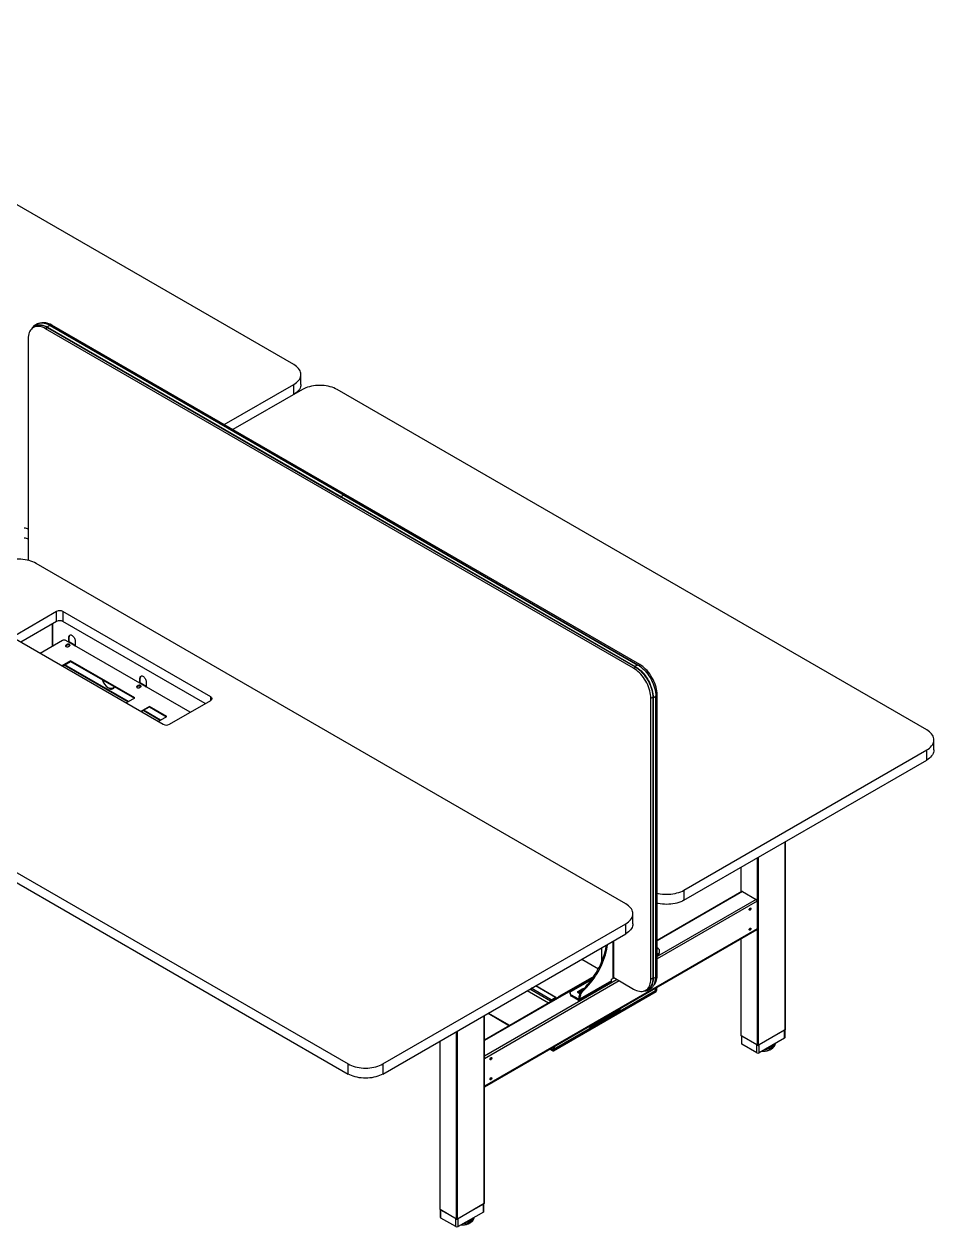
# Model space of a CAD drawing. Header units: millimetres. Extents: x -429 to 10261, y -321 to 5396.
# Drawn here: x 8406 to 10261, y 0 to 2452 of the extents above; entities that cross this region are included whole.
import ezdxf

# ---------------------------------------------------------------- set-up
doc = ezdxf.new("R2010")
doc.units = ezdxf.units.MM
doc.header["$LTSCALE"] = 100

msp = doc.modelspace()

# ---------------------------------------------------------------- linework, layer by layer
at = {"color": 7, "linetype": 'Continuous', "lineweight": -3}
for p, q in [((8955.91, 1758), (7753.83, 2451.95)), ((8429.93, 1836.27), (8424.98, 1833.42)), ((8449.98, 1830.94), (8453.95, 1833.23)), ((9648.52, 1139.04), (8449.98, 1830.94)), ((8453.51, 1833.8), (9052.78, 1487.85)), ((8453.51, 1833.8), (8453.51, 1833.55)), ((8453.51, 1833.55), (9052.78, 1487.6)), ((8453.55, 1833.46), (9052.83, 1487.51)), ((8453.68, 1834.24), (9052.95, 1488.29)), ((8459, 1837.32), (9058.27, 1491.36)), ((9058.34, 1491.34), (8459.06, 1837.29)), ((8460.02, 1836.74), (8462.7, 1838.29)), ((9661.25, 1146.38), (8462.7, 1838.29)), ((8414.62, 1810.52), (8414.62, 1358.84)), ((8814.2, 1635.37), (8955.91, 1717.18)), ((8955.91, 1696.77), (8955.91, 1717.18)), ((8970.56, 1717.18), (8970.56, 1737.59)), ((8973.59, 1706.98), (8831.88, 1625.17)), ((10246.38, 1013.03), (9044.3, 1706.98)), ((9052.78, 1487.85), (9652.06, 1141.89)), ((9052.78, 1487.85), (9052.78, 1487.6)), ((9052.78, 1487.6), (9652.06, 1141.65)), ((9052.83, 1487.51), (9652.1, 1141.56)), ((9052.95, 1488.29), (9652.22, 1142.34)), ((9058.27, 1491.36), (9657.55, 1145.41)), ((9657.61, 1145.39), (9058.34, 1491.34)), ((9632.61, 658.71), (8430.53, 1352.65)), ((8472.6, 1254.48), (8388.46, 1205.9)), ((8472.6, 1234.07), (8472.6, 1254.48)), ((8786.56, 1080.59), (8485.33, 1254.48)), ((8485.33, 1254.48), (8485.33, 1234.07)), ((8472.6, 1234.07), (8399.77, 1192.02)), ((8463.62, 1228.88), (8463.62, 1183.24)), ((8463.91, 1229.05), (8463.91, 1183.4)), ((8775.24, 1066.71), (8485.33, 1234.07)), ((8498.06, 1202.63), (8497.49, 1202.3)), ((8497.49, 1192.56), (8497.49, 1202.3)), ((8498.06, 1192.55), (8498.06, 1202.63)), ((8388.46, 1198.56), (8689.69, 1024.66)), ((8484.27, 1195.16), (8439.31, 1169.2)), ((8744.55, 1048.99), (8491.34, 1195.16)), ((8493.82, 1187.2), (8491.7, 1185.97)), ((8491.7, 1185.16), (8493.82, 1186.38)), ((8491.7, 1185.16), (8491.7, 1185.97)), ((8493.82, 1186.38), (8493.82, 1187.2)), ((8497.28, 1192.46), (8496.65, 1192.1)), ((8496.65, 1183.12), (8498.77, 1184.34)), ((8497.28, 1192.46), (8499.05, 1191.44)), ((8499.85, 1191.52), (8498.08, 1192.54)), ((8500.46, 1190.63), (8499.05, 1191.44)), ((8500.46, 1190.63), (8502.58, 1189.4)), ((8503.38, 1189.48), (8501.26, 1190.71)), ((8504, 1188.59), (8502.58, 1189.4)), ((8504, 1188.59), (8506.12, 1187.36)), ((8506.92, 1187.44), (8504.8, 1188.66)), ((8507.53, 1186.54), (8506.12, 1187.36)), ((8507.53, 1186.54), (8509.3, 1185.52)), ((8510.1, 1185.6), (8508.33, 1186.62)), ((8508.67, 1185.16), (8509.3, 1185.52)), ((8509.23, 1184.83), (8509.3, 1184.87)), ((8509.3, 1184.87), (8509.3, 1185.52)), ((8509.3, 1184.87), (8509.87, 1184.54)), ((8509.87, 1184.54), (8510.22, 1184.75)), ((8510.22, 1184.34), (8509.87, 1184.54)), ((8510.22, 1194.96), (8510.22, 1184.34)), ((8500.86, 1153.74), (8483.48, 1143.7)), ((8484.18, 1143.3), (8500.86, 1152.92)), ((8631.68, 1078.22), (8500.86, 1153.74)), ((8500.86, 1152.92), (8500.86, 1153.74)), ((8500.86, 1152.92), (8630.97, 1077.82)), ((8617.95, 1070.3), (8487.84, 1145.41)), ((8619.08, 1070.95), (8488.97, 1146.06)), ((9648.52, 1139.04), (9652.55, 1141.36)), ((9652.06, 1141.89), (9652.06, 1141.65)), ((9652.06, 1141.89), (9652.44, 1141.67)), ((9658.54, 1144.82), (9661.25, 1146.38)), ((8638.77, 1103.52), (8636.65, 1102.29)), ((8638.77, 1102.7), (8638.77, 1103.52)), ((8642.24, 1108.78), (8641.6, 1108.41)), ((8642.24, 1108.78), (8644.01, 1107.76)), ((8643.02, 1118.95), (8642.45, 1118.62)), ((8642.45, 1108.88), (8642.45, 1118.62)), ((8643.02, 1108.87), (8643.02, 1118.95)), ((8644.81, 1107.84), (8643.04, 1108.86)), ((8645.42, 1106.94), (8644.01, 1107.76)), ((8645.42, 1106.94), (8647.54, 1105.72)), ((8648.34, 1105.8), (8646.22, 1107.02)), ((8648.96, 1104.9), (8647.54, 1105.72)), ((8648.96, 1104.9), (8651.08, 1103.68)), ((8651.88, 1103.76), (8649.76, 1104.98)), ((8652.49, 1102.86), (8651.08, 1103.68)), ((8655.18, 1111.27), (8655.18, 1100.66)), ((8577.4, 1098.63), (8577.4, 1099.45)), ((8578.81, 1098.63), (8578.81, 1097.81)), ((8578.81, 1097.81), (8579.38, 1098.14)), ((8579.38, 1098.36), (8579.38, 1098.14)), ((8586.75, 1097.94), (8587.74, 1097.36)), ((8587.1, 1098.13), (8587.67, 1098.45)), ((8636.65, 1101.47), (8638.77, 1102.7)), ((8636.65, 1101.47), (8636.65, 1102.29)), ((8641.6, 1099.43), (8643.72, 1100.66)), ((8652.49, 1102.86), (8654.26, 1101.84)), ((8655.06, 1101.92), (8653.29, 1102.94)), ((8653.62, 1101.47), (8654.26, 1101.84)), ((8654.19, 1101.15), (8654.26, 1101.19)), ((8654.26, 1101.19), (8654.26, 1101.84)), ((8654.26, 1101.19), (8654.82, 1100.86)), ((8654.82, 1100.86), (8655.18, 1101.07)), ((8655.18, 1100.66), (8654.82, 1100.86)), ((8786.56, 1073.24), (8786.56, 1080.59)), ((9683.88, 1077.8), (9687.9, 1080.12)), ((9687.85, 1079.64), (9687.85, 507.24)), ((9688.12, 1079.43), (9687.91, 1079.55)), ((9687.91, 1079.55), (9687.91, 507.16)), ((9688.11, 1080.47), (9688.12, 1079.43)), ((9688.12, 1079.43), (9688.12, 507.04)), ((9688.59, 1079.35), (9688.59, 506.96)), ((9693.9, 1083.58), (9696.61, 1085.15)), ((9693.91, 1082.43), (9693.91, 510.03)), ((9693.92, 510.1), (9693.92, 1082.49)), ((9696.61, 512.75), (9696.61, 1085.15)), ((8614.29, 1068.19), (8631.68, 1078.22)), ((8661.73, 1060.87), (8644.34, 1050.84)), ((8645.05, 1050.43), (8661.73, 1060.06)), ((8697.08, 1040.46), (8661.73, 1060.87)), ((8661.73, 1060.06), (8661.73, 1060.87)), ((8661.73, 1060.06), (8696.38, 1040.06)), ((8702.41, 1024.66), (8786.56, 1073.24)), ((9683.88, 505.4), (9683.88, 1077.8)), ((8683.36, 1032.54), (8648.71, 1052.54)), ((8684.49, 1033.19), (8649.84, 1053.2)), ((8679.7, 1030.43), (8697.08, 1040.46)), ((7864.85, 1026.09), (9066.93, 332.14)), ((7864.85, 1005.68), (9066.93, 311.73)), ((10261.03, 972.2), (10261.03, 992.62)), ((9751.41, 686.47), (10246.38, 972.21)), ((10246.38, 951.79), (10246.38, 972.21)), ((9751.41, 666.05), (10246.38, 951.79)), ((9957.88, 401.87), (9957.88, 785.25)), ((9958.32, 402.48), (9958.32, 785.5)), ((9901.31, 370.44), (9901.31, 752.59)), ((9903.43, 370.44), (9903.43, 753.82)), ((9867.64, 733.15), (9867.64, 682.71)), ((9868.08, 682.96), (9868.08, 733.41)), ((9869.41, 683.73), (9696.61, 583.97)), ((9870.91, 683.58), (9696.61, 582.96)), ((9898.48, 667.66), (9696.61, 551.12)), ((9900.61, 663.98), (9696.61, 546.22)), ((9751.41, 686.47), (9751.41, 666.05)), ((9870.91, 683.58), (9898.48, 667.66)), ((9900.61, 663.98), (9900.61, 607.64)), ((9647.26, 617.88), (9647.26, 638.3)), ((9885.58, 649.18), (9885.54, 649.46)), ((9137.64, 332.14), (9632.61, 617.89)), ((9632.61, 597.47), (9632.61, 617.89)), ((9137.64, 311.73), (9632.61, 597.47)), ((9900.61, 607.64), (9344.55, 286.64)), ((9344.55, 285.62), (9899.98, 606.27)), ((9885.58, 608.36), (9885.54, 608.63)), ((9583.82, 540.68), (9583.82, 569.31)), ((9606.45, 582.37), (9606.45, 506.42)), ((9608.21, 508.87), (9608.21, 583.38)), ((9699.13, 567.44), (9697.01, 568.66)), ((9867.64, 587.6), (9867.64, 390.23)), ((9868.08, 389.62), (9868.08, 587.85)), ((9543.14, 545.82), (9577.04, 526.25)), ((9701.2, 557.85), (9696.61, 555.2)), ((9696.61, 553.17), (9699.96, 555.1)), ((9701.2, 562.86), (9701.2, 557.85)), ((9566.51, 508.87), (9344.55, 380.73)), ((9565.32, 507.17), (9344.55, 379.72)), ((9615.29, 504.17), (9344.55, 347.88)), ((9619.53, 501.72), (9344.55, 342.98)), ((9489.42, 467.84), (9448.74, 491.33)), ((9490.42, 467.94), (9449.33, 491.66)), ((9567.84, 510.83), (9496.35, 469.56)), ((9566.75, 509.22), (9497.2, 469.07)), ((9522.3, 480.7), (9563.29, 504.36)), ((9538.74, 462.03), (9602.38, 498.77)), ((9603.62, 501.52), (9539.98, 464.78)), ((9603.62, 504.79), (9606.45, 506.42)), ((9603.62, 501.52), (9603.62, 504.79)), ((9608.13, 508.31), (9648.52, 484.99)), ((9683.88, 505.4), (9687.85, 507.7)), ((9688.12, 507.04), (9687.91, 507.16)), ((9693.92, 511.2), (9696.61, 512.75)), ((9475.46, 456.31), (9431.77, 481.53)), ((9479.52, 460.49), (9437.43, 484.8)), ((9480.94, 462.94), (9440.26, 486.43)), ((9480.94, 462.94), (9489.42, 467.84)), ((9480.94, 462.13), (9489.42, 467.02)), ((9485.18, 360.06), (9694.48, 480.89)), ((9485.18, 359.24), (9694.48, 480.07)), ((9485.66, 361.49), (9693.01, 481.18)), ((9486.52, 362.79), (9693.14, 482.07)), ((9490.31, 464.88), (9488.01, 466.21)), ((9490.9, 465.22), (9488.59, 466.55)), ((9489.42, 467.02), (9489.42, 467.84)), ((9490.13, 466.62), (9489.42, 467.02)), ((9490.84, 467.02), (9490.13, 466.62)), ((9490.13, 466.62), (9490.13, 465.66)), ((9490.84, 467.02), (9490.84, 465.25)), ((9496.35, 469.56), (9497.2, 469.07)), ((9519.37, 476.62), (9519.37, 474.17)), ((9535.74, 464.78), (9522.3, 472.54)), ((9522.3, 470.09), (9522.3, 472.54)), ((9535.74, 462.33), (9522.3, 470.09)), ((9535.74, 464.78), (9537.86, 466.01)), ((9536.09, 480.7), (9543.52, 484.99)), ((9536.09, 478.25), (9543.52, 482.54)), ((9536.09, 478.25), (9536.09, 480.7)), ((9537.86, 471.01), (9539.98, 469.79)), ((9537.86, 466.01), (9537.86, 471.01)), ((9537.86, 466.01), (9539.98, 464.78)), ((9539.98, 464.78), (9539.98, 469.79)), ((9545.14, 480.63), (9543.02, 481.85)), ((9543.52, 482.54), (9543.52, 484.99)), ((9543.52, 482.54), (9544.07, 482.81)), ((9673.52, 482.51), (9678.47, 485.37)), ((9693.14, 482.07), (9693.14, 486.86)), ((9694.48, 480.89), (9693.19, 481.63)), ((9693.84, 482.63), (9693.84, 487.27)), ((9695.19, 482.11), (9693.84, 482.89)), ((9694.48, 480.07), (9694.48, 480.89)), ((9695.19, 482.11), (9695.19, 488.04)), ((9695.19, 482.11), (9695.9, 482.52)), ((9695.9, 482.52), (9695.9, 488.45)), ((9480.23, 460.9), (9479.52, 460.49)), ((9479.52, 458.65), (9479.52, 460.49)), ((9480.23, 459.06), (9480.23, 460.9)), ((9481.83, 459.98), (9480.23, 460.9)), ((9480.94, 462.94), (9480.94, 462.13)), ((9484.66, 461.61), (9482.35, 462.94)), ((9535.74, 464.78), (9535.74, 462.33)), ((9618.12, 441.7), (9607.86, 435.78)), ((9344.11, 47.55), (9344.11, 430.93)), ((9344.55, 48.16), (9344.55, 431.18)), ((9351.97, 435.46), (9395.67, 410.24)), ((9396.25, 410.58), (9352.56, 435.8)), ((9607.16, 435.37), (9572.51, 415.37)), ((9572.51, 414.55), (9607.16, 434.56)), ((9606.45, 434.96), (9607.16, 434.56)), ((9607.16, 434.56), (9607.16, 435.37)), ((9607.86, 434.96), (9618.12, 440.88)), ((9607.86, 435.78), (9607.86, 434.96)), ((9617.41, 441.29), (9618.12, 440.88)), ((9287.54, 16.12), (9287.54, 398.27)), ((9289.67, 16.12), (9289.67, 399.49)), ((9560.8, 408.66), (9561.55, 408.23)), ((9571.8, 414.96), (9561.55, 409.04)), ((9561.55, 408.23), (9571.8, 414.15)), ((9571.09, 414.55), (9571.8, 414.15)), ((9571.8, 414.15), (9571.8, 414.96)), ((9572.51, 415.37), (9572.51, 414.55)), ((9957.88, 401.87), (9903.43, 370.44)), ((9956.47, 401.05), (9904.85, 371.25)), ((9956.47, 384.72), (9956.47, 401.05)), ((9957.49, 386.15), (9957.49, 401.64)), ((9253.87, 378.83), (9253.87, 35.91)), ((9254.31, 35.3), (9254.31, 379.08)), ((9901.31, 370.44), (9868.08, 389.62)), ((9868.47, 389.4), (9868.47, 373.9)), ((9899.9, 371.25), (9869.49, 388.81)), ((9869.49, 372.48), (9869.49, 388.81)), ((9899.9, 354.92), (9869.49, 372.48)), ((9899.9, 354.92), (9899.9, 371.25)), ((9956.47, 384.72), (9904.85, 354.92)), ((9904.85, 354.92), (9904.85, 371.25)), ((9478.04, 362.69), (9484.18, 359.14)), ((9483.77, 360.06), (9478.63, 363.02)), ((9483.77, 365.99), (9483.77, 360.06)), ((9483.77, 360.06), (9484.47, 360.47)), ((9484.47, 366.4), (9484.47, 360.47)), ((9485.18, 360.06), (9484.47, 360.47)), ((9485.18, 360.06), (9485.18, 359.24)), ((9486.52, 367.58), (9486.52, 362.79)), ((9066.93, 311.73), (9066.93, 332.14)), ((9137.64, 332.14), (9137.64, 311.73)), ((9287.54, 16.12), (9254.31, 35.3)), ((9254.7, 35.08), (9254.7, 19.58)), ((9286.13, 16.93), (9255.72, 34.48)), ((9255.72, 18.15), (9255.72, 34.48)), ((9344.11, 47.55), (9289.67, 16.12)), ((9342.7, 46.73), (9291.08, 16.93)), ((9342.7, 30.4), (9291.08, 0.6)), ((9342.7, 30.4), (9342.7, 46.73)), ((9343.72, 31.83), (9343.72, 47.32)), ((9286.13, 0.6), (9255.72, 18.15)), ((9286.13, 0.6), (9286.13, 16.93)), ((9291.08, 0.6), (9291.08, 16.93))]:
    msp.add_line(p, q, dxfattribs=at)
at = {"color": 7, "linetype": 'Continuous', "lineweight": -3, "flags": 128}
for points in [[(8429.95, 1837.77), (8431.34, 1838.28), (8433.79, 1838.89), (8436.37, 1839.17), (8439.07, 1839.14), (8441.87, 1838.78), (8444.75, 1838.11), (8447.69, 1837.12), (8450.68, 1835.83), (8453.68, 1834.24)], [(8462.7, 1838.29), (8459.62, 1839.91), (8456.56, 1841.21), (8453.55, 1842.18), (8450.61, 1842.81), (8447.76, 1843.09), (8445.03, 1843.02), (8442.43, 1842.61), (8441.52, 1842.38)], [(8449.98, 1830.94), (8446.89, 1832.57), (8443.84, 1833.87), (8440.83, 1834.83), (8437.88, 1835.46), (8435.03, 1835.74), (8432.3, 1835.68), (8429.7, 1835.26), (8427.25, 1834.51), (8424.98, 1833.42), (8422.89, 1831.99), (8421.01, 1830.25), (8419.36, 1828.2), (8417.93, 1825.87), (8416.75, 1823.26), (8415.83, 1820.4), (8415.16, 1817.3), (8414.76, 1814.01), (8414.62, 1810.52)], [(8423.24, 1832.26), (8423.97, 1833.09), (8425.89, 1834.87), (8428.01, 1836.32), (8430.33, 1837.44), (8432.83, 1838.21), (8435.48, 1838.63), (8438.27, 1838.7), (8441.18, 1838.41), (8444.18, 1837.77), (8447.25, 1836.78), (8450.37, 1835.46), (8453.51, 1833.8)], [(8424.26, 1832.98), (8426.05, 1834.62), (8428.16, 1836.06), (8430.47, 1837.17), (8432.95, 1837.94), (8435.59, 1838.36), (8438.36, 1838.42), (8441.25, 1838.14), (8444.23, 1837.5), (8447.29, 1836.52), (8450.39, 1835.2), (8453.51, 1833.55)], [(8426.65, 1834.38), (8428.26, 1835.84), (8428.49, 1836.02)], [(8427.95, 1835.13), (8428.64, 1835.72), (8430.45, 1836.98)], [(8429.93, 1836.27), (8432.2, 1837.37), (8434.64, 1838.12)], [(8459.06, 1837.29), (8459.04, 1837.31), (8459, 1837.32)], [(8955.91, 1717.18), (8958.86, 1719.04), (8961.51, 1721.03), (8963.86, 1723.16), (8965.87, 1725.39), (8967.54, 1727.72), (8968.85, 1730.12), (8969.8, 1732.58), (8970.37, 1735.07), (8970.56, 1737.59), (8970.37, 1740.11), (8969.8, 1742.6), (8968.85, 1745.06), (8967.54, 1747.46), (8965.87, 1749.79), (8963.86, 1752.02), (8961.51, 1754.15), (8958.86, 1756.14), (8955.91, 1758)], [(8970.56, 1717.18), (8970.37, 1714.66), (8969.8, 1712.16), (8968.85, 1709.71), (8967.54, 1707.3), (8965.87, 1704.98), (8963.86, 1702.74), (8961.51, 1700.62), (8958.86, 1698.62), (8956.36, 1697.03)], [(9044.3, 1706.98), (9041.08, 1708.68), (9037.62, 1710.21), (9033.94, 1711.56), (9030.07, 1712.73), (9026.05, 1713.69), (9021.89, 1714.45), (9017.63, 1714.99), (9013.3, 1715.32), (9008.94, 1715.43), (9004.59, 1715.32), (9000.26, 1714.99), (8996, 1714.45), (8991.84, 1713.69), (8987.81, 1712.73), (8983.94, 1711.56), (8980.27, 1710.21), (8976.8, 1708.68), (8973.59, 1706.98)], [(9058.34, 1491.34), (9058.31, 1491.35), (9058.27, 1491.36)], [(8430.53, 1352.65), (8427.31, 1354.36), (8423.85, 1355.89), (8420.18, 1357.24), (8416.31, 1358.4), (8412.28, 1359.37), (8408.12, 1360.12), (8403.86, 1360.67), (8399.53, 1361), (8395.18, 1361.11), (8390.82, 1361), (8386.49, 1360.67), (8382.23, 1360.12), (8378.07, 1359.37), (8374.04, 1358.4), (8370.18, 1357.24), (8366.5, 1355.89), (8363.04, 1354.36), (8359.82, 1352.65)], [(8497.49, 1202.3), (8497.63, 1203.75), (8498.04, 1204.97), (8498.71, 1205.92), (8499.6, 1206.55), (8500.68, 1206.83), (8501.89, 1206.75), (8503.19, 1206.32), (8504.52, 1205.55), (8505.82, 1204.48), (8507.04, 1203.16), (8508.12, 1201.63), (8509.01, 1199.98), (8509.67, 1198.26), (8510.08, 1196.56), (8510.22, 1194.96)], [(8491.7, 1185.97), (8491, 1185.4), (8490.68, 1184.72), (8490.79, 1184.02), (8491.3, 1183.39), (8492.16, 1182.89), (8493.26, 1182.59), (8494.48, 1182.53), (8495.65, 1182.71), (8496.65, 1183.12)], [(8490.74, 1184.14), (8491, 1184.58), (8491.7, 1185.16)], [(8498.77, 1184.34), (8499.46, 1184.92), (8499.78, 1185.59), (8499.67, 1186.29), (8499.16, 1186.93), (8498.3, 1187.42), (8497.2, 1187.72), (8495.99, 1187.78), (8494.81, 1187.6), (8493.82, 1187.2)], [(8493.82, 1186.38), (8494.81, 1186.78), (8495.99, 1186.97), (8497.2, 1186.9), (8498.3, 1186.61), (8499.16, 1186.11), (8499.67, 1185.48), (8499.72, 1185.36)], [(8498.63, 1186.3), (8497.58, 1186.76), (8496.86, 1186.95)], [(8499.71, 1185.34), (8499.41, 1185.7), (8498.63, 1186.3)], [(8499.5, 1184.96), (8499.41, 1185.05), (8498.63, 1185.65)], [(9683.88, 1077.8), (9683.74, 1081.43), (9683.34, 1085.2), (9682.67, 1089.06), (9681.75, 1092.99), (9680.56, 1096.96), (9679.14, 1100.95), (9677.48, 1104.91), (9675.61, 1108.82), (9673.52, 1112.65), (9671.25, 1116.36), (9668.8, 1119.95), (9666.2, 1123.36), (9663.46, 1126.58), (9660.61, 1129.59), (9657.67, 1132.36), (9654.66, 1134.87), (9651.6, 1137.1), (9648.52, 1139.04)], [(9652.06, 1141.65), (9655.18, 1139.69), (9658.28, 1137.43), (9661.34, 1134.88), (9664.32, 1132.07), (9667.21, 1129.02), (9669.98, 1125.75), (9672.62, 1122.29), (9675.1, 1118.66), (9677.41, 1114.89), (9679.52, 1111.01), (9681.42, 1107.04), (9683.1, 1103.03), (9684.55, 1098.99), (9685.75, 1094.96), (9686.69, 1090.97), (9687.36, 1087.06), (9687.77, 1083.24), (9687.91, 1079.55)], [(9652.22, 1142.34), (9655.23, 1140.46), (9658.21, 1138.31), (9661.15, 1135.9), (9664.03, 1133.24), (9666.83, 1130.37), (9669.53, 1127.28), (9672.11, 1124.02), (9674.56, 1120.59), (9676.85, 1117.02), (9678.98, 1113.34), (9680.92, 1109.57), (9682.67, 1105.74), (9684.2, 1101.87), (9685.52, 1097.99), (9686.62, 1094.13), (9687.47, 1090.3), (9688.09, 1086.55), (9688.46, 1082.89), (9688.59, 1079.35)], [(9652.44, 1141.67), (9655.2, 1139.92), (9658.32, 1137.65), (9661.39, 1135.09), (9664.39, 1132.26), (9667.3, 1129.19), (9670.09, 1125.9), (9672.74, 1122.42), (9675.24, 1118.77), (9677.56, 1114.98), (9679.68, 1111.07), (9681.6, 1107.08), (9683.29, 1103.04), (9684.74, 1098.98), (9685.95, 1094.93), (9686.89, 1090.92), (9687.57, 1086.98), (9687.98, 1083.14), (9688.11, 1080.47)], [(9657.55, 1145.41), (9660.55, 1143.53), (9663.53, 1141.38), (9666.47, 1138.97), (9669.35, 1136.32), (9672.15, 1133.44), (9674.85, 1130.36), (9677.44, 1127.09), (9679.88, 1123.66), (9682.18, 1120.09), (9684.3, 1116.41), (9686.24, 1112.64), (9687.99, 1108.81), (9689.53, 1104.94), (9690.85, 1101.06), (9691.94, 1097.2), (9692.8, 1093.38), (9693.41, 1089.62), (9693.79, 1085.97), (9693.91, 1082.43)], [(9657.61, 1145.39), (9657.58, 1145.4), (9657.55, 1145.41)], [(9696.61, 1085.15), (9696.47, 1088.78), (9696.07, 1092.55), (9695.4, 1096.41), (9694.47, 1100.34), (9693.29, 1104.31), (9691.87, 1108.29), (9690.21, 1112.25), (9688.33, 1116.16), (9686.25, 1119.99), (9683.98, 1123.71), (9681.53, 1127.29), (9678.93, 1130.71), (9676.19, 1133.93), (9673.34, 1136.94), (9670.4, 1139.71), (9667.39, 1142.22), (9664.33, 1144.45), (9661.25, 1146.38)], [(8643.72, 1100.66), (8644.42, 1101.23), (8644.74, 1101.91), (8644.63, 1102.61), (8644.12, 1103.25), (8643.26, 1103.74), (8642.15, 1104.04), (8640.94, 1104.1), (8639.77, 1103.92), (8638.77, 1103.52)], [(8642.45, 1118.62), (8642.59, 1120.07), (8643, 1121.29), (8643.67, 1122.24), (8644.56, 1122.87), (8645.63, 1123.15), (8646.85, 1123.07), (8648.15, 1122.64), (8649.48, 1121.87), (8650.78, 1120.8), (8652, 1119.47), (8653.07, 1117.95), (8653.96, 1116.29), (8654.63, 1114.58), (8655.04, 1112.88), (8655.18, 1111.27)], [(8574.53, 1101.67), (8576.01, 1100.37), (8577.4, 1099.33)], [(8589.95, 1101.5), (8589.31, 1100.28), (8588.32, 1099.05), (8587.1, 1098.13), (8585.7, 1097.54), (8584.13, 1097.29), (8582.44, 1097.39), (8580.65, 1097.84), (8578.81, 1098.63)], [(8578.81, 1097.81), (8580.76, 1096.97), (8582.66, 1096.49), (8584.45, 1096.38), (8586.11, 1096.64), (8587.6, 1097.26), (8588.89, 1098.24), (8589.94, 1099.55), (8590.7, 1101.06)], [(8636.65, 1102.29), (8635.96, 1101.72), (8635.64, 1101.04), (8635.75, 1100.34), (8636.26, 1099.7), (8637.12, 1099.21), (8638.22, 1098.91), (8639.43, 1098.85), (8640.61, 1099.03), (8641.6, 1099.43)], [(8635.7, 1100.45), (8635.96, 1100.9), (8636.65, 1101.47)], [(8638.77, 1102.7), (8639.77, 1103.1), (8640.94, 1103.28), (8642.15, 1103.22), (8643.26, 1102.93), (8644.12, 1102.43), (8644.63, 1101.79), (8644.68, 1101.68)], [(8643.58, 1102.62), (8642.54, 1103.07), (8641.82, 1103.26)], [(8644.67, 1101.65), (8644.37, 1102.02), (8643.58, 1102.62)], [(8644.45, 1101.28), (8644.37, 1101.36), (8643.58, 1101.96)], [(8786.56, 1080.59), (8787.68, 1079.8), (8788.51, 1078.9), (8789.02, 1077.93), (8789.2, 1076.91), (8789.02, 1075.9), (8788.51, 1074.92), (8787.68, 1074.03), (8786.56, 1073.24)], [(9693.92, 1082.49), (9693.92, 1082.46), (9693.91, 1082.43)], [(10246.38, 972.21), (10249.33, 974.06), (10251.98, 976.06), (10254.33, 978.19), (10256.34, 980.42), (10258.01, 982.75), (10259.32, 985.15), (10260.27, 987.61), (10260.84, 990.1), (10261.03, 992.62), (10260.84, 995.13), (10260.27, 997.63), (10259.32, 1000.09), (10258.01, 1002.49), (10256.34, 1004.82), (10254.33, 1007.05), (10251.98, 1009.17), (10249.33, 1011.17), (10246.38, 1013.03)], [(10261.03, 972.2), (10260.84, 969.69), (10260.27, 967.19), (10259.32, 964.73), (10258.01, 962.33), (10256.34, 960.01), (10254.33, 957.77), (10251.98, 955.65), (10249.33, 953.65), (10246.38, 951.79)], [(9696.61, 680.28), (9698.95, 679.75), (9703.11, 678.99), (9707.37, 678.45), (9711.69, 678.12), (9716.05, 678.01), (9720.41, 678.12), (9724.73, 678.45), (9728.99, 678.99), (9733.15, 679.75), (9737.18, 680.72), (9741.05, 681.88), (9744.73, 683.23), (9748.19, 684.76), (9751.41, 686.47)], [(9751.41, 666.05), (9748.19, 664.35), (9744.73, 662.82), (9741.05, 661.46), (9737.18, 660.3), (9733.15, 659.34), (9728.99, 658.58), (9724.73, 658.04), (9720.41, 657.71), (9716.05, 657.6), (9711.69, 657.71), (9707.37, 658.04), (9703.11, 658.58), (9698.95, 659.34), (9696.61, 659.87)], [(9632.61, 617.89), (9635.56, 619.74), (9638.21, 621.74), (9640.56, 623.86), (9642.57, 626.1), (9644.24, 628.42), (9645.55, 630.83), (9646.5, 633.28), (9647.07, 635.78), (9647.26, 638.3), (9647.07, 640.81), (9646.5, 643.31), (9645.55, 645.77), (9644.24, 648.17), (9642.57, 650.5), (9640.56, 652.73), (9638.21, 654.85), (9635.56, 656.85), (9632.61, 658.71)], [(9884.34, 646.84), (9884.48, 647.7), (9884.86, 648.58), (9885.43, 649.35), (9886.11, 649.9), (9886.79, 650.13), (9887.36, 650.02), (9887.74, 649.58), (9887.88, 648.88), (9887.74, 648.02), (9887.36, 647.14), (9886.79, 646.36), (9886.11, 645.82), (9885.43, 645.58), (9884.86, 645.69), (9884.48, 646.13), (9884.34, 646.84)], [(9647.26, 617.88), (9647.07, 615.37), (9646.5, 612.87), (9645.55, 610.41), (9644.24, 608.01), (9642.57, 605.68), (9640.56, 603.45), (9638.21, 601.33), (9635.56, 599.33), (9632.61, 597.47)], [(9884.34, 606.01), (9884.48, 606.87), (9884.86, 607.75), (9885.43, 608.53), (9886.11, 609.07), (9886.79, 609.31), (9887.36, 609.2), (9887.74, 608.75), (9887.88, 608.05), (9887.74, 607.19), (9887.36, 606.31), (9886.79, 605.54), (9886.11, 604.99), (9885.43, 604.75), (9884.86, 604.87), (9884.48, 605.31), (9884.34, 606.01)], [(9543.02, 481.85), (9547.1, 485.68), (9551.09, 489.75), (9554.98, 494.03), (9558.76, 498.51), (9562.41, 503.18), (9565.92, 508.02), (9569.28, 513.01), (9572.47, 518.14), (9575.49, 523.37), (9578.32, 528.71), (9580.94, 534.12), (9583.36, 539.58), (9585.56, 545.08), (9587.54, 550.6), (9589.29, 556.11), (9590.79, 561.6), (9592.05, 567.04), (9593.06, 572.42), (9593.44, 574.86)], [(9545.14, 480.63), (9549.22, 484.46), (9553.21, 488.52), (9557.1, 492.8), (9560.88, 497.29), (9564.53, 501.96), (9568.05, 506.8), (9571.4, 511.79), (9574.6, 516.91), (9577.61, 522.15), (9580.44, 527.48), (9583.06, 532.89), (9585.48, 538.36), (9587.69, 543.86), (9589.66, 549.37), (9591.41, 554.88), (9592.91, 560.37), (9594.17, 565.82), (9595.18, 571.19), (9595.92, 576.29)], [(9697.01, 568.66), (9696.88, 568.73), (9696.61, 568.86)], [(9696.61, 567.85), (9697.12, 567.9), (9698.11, 567.82), (9699, 567.5), (9699.77, 566.96), (9700.38, 566.2), (9700.83, 565.25), (9701.11, 564.12), (9701.2, 562.86)], [(9648.52, 484.99), (9651.6, 483.36), (9654.66, 482.06), (9657.67, 481.1), (9660.61, 480.47), (9663.46, 480.19), (9666.2, 480.25), (9668.8, 480.66), (9671.25, 481.42), (9673.52, 482.51), (9675.61, 483.94), (9677.48, 485.68), (9679.14, 487.72), (9680.56, 490.06), (9681.75, 492.67), (9682.67, 495.53), (9683.34, 498.62), (9683.74, 501.92), (9683.88, 505.4)], [(9688.12, 507.04), (9687.98, 503.49), (9687.57, 500.12), (9686.89, 496.97), (9685.95, 494.05), (9684.74, 491.39), (9683.29, 489), (9681.6, 486.92), (9679.68, 485.14), (9677.56, 483.69), (9675.24, 482.57), (9672.74, 481.8), (9671.65, 481.58)], [(9687.91, 507.16), (9687.77, 503.63), (9687.36, 500.28), (9686.69, 497.15), (9685.75, 494.25), (9684.55, 491.6), (9683.1, 489.23), (9681.42, 487.16), (9679.52, 485.39), (9677.41, 483.95), (9675.1, 482.84), (9672.78, 482.11)], [(9687.92, 507.33), (9687.78, 503.81), (9687.37, 500.48), (9686.7, 497.36), (9685.76, 494.47), (9684.57, 491.83), (9683.13, 489.47), (9681.46, 487.4), (9679.56, 485.64), (9677.46, 484.21), (9675.16, 483.1), (9673.66, 482.59)], [(9688.59, 506.96), (9688.46, 503.56), (9688.09, 500.33), (9687.47, 497.29), (9686.62, 494.46), (9685.52, 491.86), (9684.2, 489.5), (9682.67, 487.41), (9680.95, 485.62)], [(9689.76, 492.55), (9690.21, 493.02), (9691.87, 495.07), (9693.29, 497.41), (9694.47, 500.02), (9695.4, 502.88), (9696.07, 505.97), (9696.47, 509.27), (9696.61, 512.75)], [(9693.92, 510.1), (9693.92, 510.07), (9693.91, 510.03)], [(9497.2, 469.07), (9496.51, 468.59), (9496.08, 468.21)], [(9522.3, 472.54), (9521.06, 473.41), (9520.14, 474.41), (9519.57, 475.49), (9519.37, 476.62), (9519.57, 477.74), (9520.14, 478.83), (9521.06, 479.83), (9522.3, 480.7)], [(9538.97, 476.03), (9537.79, 476.19), (9536.6, 476.57), (9535.65, 477.12), (9535, 477.8), (9534.71, 478.57), (9534.81, 479.34), (9535.28, 480.08), (9536.09, 480.7)], [(9535.2, 477.54), (9535.28, 477.63), (9536.09, 478.25)], [(9677.53, 484.25), (9677.26, 484.14), (9675.19, 483.47)], [(9679.34, 485.47), (9677.35, 484.54), (9676.49, 484.23)], [(9682.43, 488.53), (9680.56, 486.79), (9678.47, 485.37), (9678.47, 485.37)], [(9937.35, 373.69), (9937.08, 372.58), (9936.37, 370.92), (9935.32, 369.32), (9933.95, 367.81), (9932.27, 366.41), (9930.3, 365.13), (9928.09, 363.99), (9925.65, 363.02), (9923.04, 362.23), (9920.27, 361.62), (9917.4, 361.22), (9915.48, 361.06)], [(9936.16, 373), (9935.32, 371.77), (9933.95, 370.26), (9932.27, 368.85), (9930.3, 367.58), (9928.09, 366.44), (9925.65, 365.47), (9923.04, 364.68), (9920.91, 364.2)], [(9356.13, 341.91), (9356.27, 342.77), (9356.65, 343.65), (9357.22, 344.42), (9357.9, 344.97), (9358.58, 345.21), (9359.15, 345.09), (9359.53, 344.65), (9359.67, 343.95), (9359.53, 343.09), (9359.15, 342.21), (9358.58, 341.43), (9357.9, 340.89), (9357.22, 340.65), (9356.65, 340.76), (9356.27, 341.21), (9356.13, 341.91)], [(9066.93, 332.14), (9070.14, 330.44), (9073.6, 328.91), (9077.28, 327.56), (9081.15, 326.39), (9085.18, 325.43), (9089.34, 324.67), (9093.6, 324.13), (9097.92, 323.8), (9102.28, 323.69), (9106.64, 323.8), (9110.96, 324.13), (9115.22, 324.67), (9119.38, 325.43), (9123.41, 326.39), (9127.28, 327.56), (9130.96, 328.91), (9134.42, 330.44), (9137.64, 332.14)], [(9137.64, 311.73), (9134.42, 310.03), (9130.96, 308.5), (9127.28, 307.14), (9123.41, 305.98), (9119.38, 305.02), (9115.22, 304.26), (9110.96, 303.71), (9106.64, 303.39), (9102.28, 303.28), (9097.92, 303.39), (9093.6, 303.71), (9089.34, 304.26), (9085.18, 305.02), (9081.15, 305.98), (9077.28, 307.14), (9073.6, 308.5), (9070.14, 310.03), (9066.93, 311.73)], [(9356.13, 301.08), (9356.27, 301.94), (9356.65, 302.82), (9357.22, 303.6), (9357.9, 304.14), (9358.58, 304.38), (9359.15, 304.27), (9359.53, 303.83), (9359.67, 303.12), (9359.53, 302.26), (9359.15, 301.38), (9358.58, 300.61), (9357.9, 300.06), (9357.22, 299.83), (9356.65, 299.94), (9356.27, 300.38), (9356.13, 301.08)], [(9323.58, 19.37), (9323.31, 18.26), (9322.6, 16.6), (9321.55, 15), (9320.18, 13.49), (9318.5, 12.08), (9316.54, 10.81), (9314.32, 9.67), (9311.89, 8.7), (9309.27, 7.91), (9306.5, 7.3), (9303.63, 6.89), (9301.71, 6.74)], [(9322.39, 18.68), (9321.55, 17.45), (9320.18, 15.94), (9318.5, 14.53), (9316.54, 13.26), (9314.32, 12.12), (9311.89, 11.15), (9309.27, 10.36), (9307.14, 9.87)]]:
    msp.add_lwpolyline(points, dxfattribs=at)
at = {"color": 7, "linetype": 'Continuous', "lineweight": -3}
for centre, radius, start, end in [((8439.84, 1805.19), 37.41, 59.19192, 77.9383), ((8436.91, 1821.32), 17.86, 112.92482, 145.84037), ((8437.62, 1819.9), 18.47, 83.85377, 132.59793), ((8454.27, 1833.76), 0.763, 141.30471, 177.43), ((8453.61, 1833.54), 0.1, 174.19564, 234.49218), ((8459.19, 1830.84), 6.48, 91.67597, 148.31865), ((9053.55, 1487.81), 0.763, 141.30471, 177.43), ((9052.88, 1487.59), 0.1, 174.19564, 234.49218), ((9058.46, 1484.89), 6.48, 91.67597, 148.31865), ((8424.66, 1501.66), 78.62, 256.36927, 262.66136), ((8424.66, 1481.25), 78.62, 256.36927, 262.66136), ((8478.97, 1242.2), 13.83, 62.60967, 117.39033), ((8478.97, 1221.79), 13.83, 62.60967, 117.39033), ((8502.65, 1203.07), 4.61, 130.56272, 185.49368), ((8487.81, 1188.33), 7.69, 62.60967, 117.39033), ((8495.21, 1178.95), 7.52, 62.97952, 101.60985), ((8497.75, 1191.81), 0.805, 65.69288, 125.61758), ((8499.49, 1190.9), 0.699, 350.78596, 129.20329), ((8500.93, 1189.97), 0.805, 65.69288, 125.61758), ((8503.03, 1188.86), 0.699, 350.78596, 129.20329), ((8504.47, 1187.93), 0.805, 65.69288, 125.61758), ((8506.56, 1186.82), 0.699, 350.78596, 129.20329), ((8508, 1185.89), 0.805, 65.69288, 125.61758), ((8509.75, 1184.96), 0.724, 49.73343, 128.49886), ((8509.52, 1184.6), 0.349, 350.78596, 129.20329), ((9652.82, 1141.86), 0.763, 141.30471, 177.43), ((9652.16, 1141.64), 0.1, 174.19564, 234.49218), ((9657.74, 1138.93), 6.48, 91.67597, 148.31865), ((8594.63, 1123.36), 30.14, 194.90276, 235.12809), ((8593.78, 1122.86), 28.57, 195.60819, 235.01787), ((8642.71, 1108.13), 0.805, 65.69288, 125.61758), ((8647.6, 1119.39), 4.61, 130.56272, 185.49368), ((8644.45, 1107.22), 0.699, 350.78596, 129.20329), ((8645.89, 1106.29), 0.805, 65.69288, 125.61758), ((8647.98, 1105.18), 0.699, 350.78596, 129.20329), ((8649.42, 1104.25), 0.805, 65.69288, 125.61758), ((8651.52, 1103.14), 0.699, 350.78596, 129.20329), ((8584.31, 1105.92), 9.21, 237.62188, 292.83499), ((8584.28, 1104.17), 6.65, 300.69767, 334.49512), ((8640.17, 1095.27), 7.52, 62.97952, 101.60985), ((8652.96, 1102.21), 0.805, 65.69288, 125.61758), ((8654.71, 1101.28), 0.724, 49.73343, 128.49886), ((8654.48, 1100.92), 0.349, 350.78596, 129.20329), ((9687.95, 1079.64), 0.1, 185.51136, 245.80878), ((9688.47, 1080.11), 0.763, 242.57351, 278.69449), ((9688.4, 1085.83), 6.48, 271.68015, 328.31448), ((8696.05, 1036.94), 13.83, 242.60967, 297.39033), ((9870.03, 682.35), 1.51, 54.38242, 114.30712), ((9896, 663.77), 4.61, 2.60548, 57.39452), ((9883.41, 649.42), 3.33, 287.90667, 12.09871), ((9883.81, 649.2), 1.77, 290.71777, 359.37712), ((9883.41, 608.59), 3.33, 287.90667, 12.09871), ((9883.81, 608.38), 1.77, 290.71777, 359.37712), ((9899.18, 607.46), 1.44, 304.05635, 7.25583), ((9698.26, 557.53), 2.96, 305.01333, 6.29885), ((9600.68, 501.19), 2.96, 305.01333, 6.29885), ((9605.2, 509.17), 3.02, 294.37466, 354.3052), ((9687.95, 507.25), 0.1, 185.51136, 245.80878), ((9688.47, 507.71), 0.763, 242.57351, 278.69449), ((9688.4, 513.44), 6.48, 271.68015, 328.31448), ((9656.76, 509.48), 37.16, 341.31519, 0.84584), ((9489.98, 467.16), 0.873, 350.78596, 129.20329), ((9489.7, 466.69), 0.437, 350.78596, 129.20329), ((9500.17, 463.44), 7.21, 121.95194, 151.06898), ((9524.38, 474.67), 5.03, 185.6948, 245.62534), ((9536.57, 465.8), 1.31, 230.79671, 9.21404), ((9553.51, 470.21), 15.67, 132.03259, 177.06723), ((9540.37, 478.46), 1.96, 122.50021, 237.30215), ((9541.64, 476.11), 3.57, 100.22472, 151.72879), ((9555.63, 468.98), 15.67, 132.03259, 177.06723), ((9542.96, 474.32), 6.89, 95.24874, 112.75758), ((9546.78, 478.79), 7, 86.60656, 117.80957), ((9669.02, 498.84), 17.8, 274.14028, 312.05502), ((9692.83, 482.66), 3.07, 302.60548, 357.39452), ((9693.66, 482.18), 1.54, 302.60548, 357.39452), ((9482.59, 460.35), 3.07, 122.60548, 177.39452), ((9481.77, 460.83), 1.54, 122.60548, 177.39452), ((9537.39, 464.36), 2.62, 230.79671, 9.21404), ((9610.12, 453.48), 14.92, 302.40321, 332.38733), ((9611.34, 452.59), 12.82, 301.87277, 329.00086), ((9558.66, 412.11), 4.84, 241.04981, 306.64644), ((9557.64, 412.87), 5.11, 255.95188, 298.87397), ((9558.87, 412.85), 4.65, 250.68105, 305.1694), ((9957.57, 402.56), 0.754, 294.37466, 354.3052), ((9868.39, 390.31), 0.754, 185.6948, 245.62534), ((9870.22, 374.08), 1.76, 185.6948, 245.62534), ((9902.37, 372.48), 2.31, 242.60967, 297.39033), ((9955.74, 386.32), 1.76, 294.37466, 354.3052), ((9355.2, 344.49), 3.33, 287.90667, 12.09871), ((9355.69, 344.21), 1.67, 288.69061, 11.31476), ((9484.63, 359.92), 0.873, 170.78596, 309.20329), ((9484.9, 360.4), 0.437, 170.78596, 309.20329), ((9902.37, 359.7), 5.38, 242.60967, 297.39033), ((9355.2, 303.66), 3.33, 287.90667, 12.09871), ((9355.69, 303.38), 1.67, 288.69062, 11.31476), ((9254.62, 35.99), 0.754, 185.6948, 245.62534), ((9341.97, 32), 1.76, 294.37466, 354.3052), ((9343.8, 48.23), 0.754, 294.37466, 354.3052), ((9256.45, 19.76), 1.76, 185.6948, 245.62534), ((9288.6, 5.38), 5.38, 242.60967, 297.39033), ((9288.6, 18.16), 2.31, 242.60967, 297.39033)]:
    msp.add_arc(centre, radius, start, end, dxfattribs=at)
for points, knots in [([(8447.72, 1841.72), (8447.08, 1841.85), (8445.42, 1842.18), (8442.79, 1842.37), (8439.85, 1842.31), (8437.03, 1841.91), (8434.35, 1841.21), (8431.82, 1840.22), (8429.47, 1838.94), (8427.29, 1837.41), (8425.31, 1835.63), (8423.53, 1833.6), (8422.28, 1831.9), (8421.7, 1830.84), (8421.56, 1830.58)], [0, 0, 0, 0, 0.0610441, 0.1581022, 0.2534231, 0.3468173, 0.4383467, 0.5283091, 0.6171754, 0.7055162, 0.7937867, 0.8825386, 0.9723072, 1, 1, 1, 1]), ([(9669.67, 480.98), (9670.24, 480.99), (9671.78, 481), (9674.2, 481.37), (9676.88, 482.06), (9679.4, 483.06), (9681.76, 484.33), (9683.93, 485.87), (9685.92, 487.65), (9687.7, 489.67), (9689.29, 491.92), (9690.65, 494.41), (9691.53, 496.31), (9691.89, 497.43), (9691.94, 497.59)], [0, 0, 0, 0, 0.0572447, 0.1530317, 0.2469062, 0.3391736, 0.4303169, 0.5209211, 0.6114532, 0.7024791, 0.7945476, 0.8880853, 0.9833436, 1, 1, 1, 1]), ([(9693.14, 482.07), (9693.17, 481.89), (9693.24, 481.53), (9693.14, 481.24), (9693.02, 481.21), (9692.99, 481.21)], [0, 0, 0, 0, 0.4452865, 0.8906282, 1, 1, 1, 1]), ([(9693.82, 482.63), (9693.81, 482.56), (9693.8, 482.38), (9693.51, 482.19), (9693.23, 482.1), (9693.14, 482.07)], [0, 0, 0, 0, 0.3355556, 0.7802106, 1, 1, 1, 1]), ([(9911.04, 358.5), (9911.05, 358.5), (9911.98, 358.42), (9913.86, 358.44), (9916.63, 358.59), (9919.37, 358.96), (9922.04, 359.53), (9924.61, 360.31), (9927.05, 361.29), (9929.34, 362.49), (9931.42, 363.89), (9933.2, 365.43), (9934.65, 367.07), (9935.78, 368.75), (9936.65, 370.56), (9937.2, 372.22), (9937.31, 373.3), (9937.35, 373.69)], [0, 0, 0, 0, 0.0009058, 0.0762422, 0.1516367, 0.2272185, 0.3031591, 0.3796351, 0.4567904, 0.5346761, 0.6131339, 0.6913643, 0.7602971, 0.8269326, 0.8915151, 0.9610374, 1, 1, 1, 1]), ([(9486.52, 362.79), (9486.31, 362.63), (9485.87, 362.3), (9485.12, 362.02), (9484.66, 361.95), (9484.47, 361.93)], [0, 0, 0, 0, 0.3740286, 0.7481036, 1, 1, 1, 1]), ([(9484.47, 361.33), (9484.6, 361.31), (9484.97, 361.23), (9485.54, 361.38), (9486.09, 361.77), (9486.4, 362.29), (9486.49, 362.67), (9486.52, 362.79)], [0, 0, 0, 0, 0.125517, 0.3757774, 0.626038, 0.8762983, 1, 1, 1, 1]), ([(9297.27, 4.18), (9297.29, 4.18), (9298.21, 4.09), (9300.09, 4.12), (9302.87, 4.26), (9305.6, 4.64), (9308.27, 5.21), (9310.84, 5.99), (9313.28, 6.97), (9315.57, 8.17), (9317.65, 9.57), (9319.43, 11.11), (9320.88, 12.74), (9322.01, 14.42), (9322.88, 16.24), (9323.43, 17.9), (9323.54, 18.98), (9323.59, 19.37)], [0, 0, 0, 0, 0.0009058, 0.0762422, 0.1516367, 0.2272185, 0.3031591, 0.3796351, 0.4567904, 0.5346761, 0.6131339, 0.6913643, 0.7602971, 0.8269326, 0.8915151, 0.9610374, 1, 1, 1, 1])]:
    msp.add_open_spline(points, degree=3, knots=knots, dxfattribs=at)

doc.saveas('drawing.dxf')
